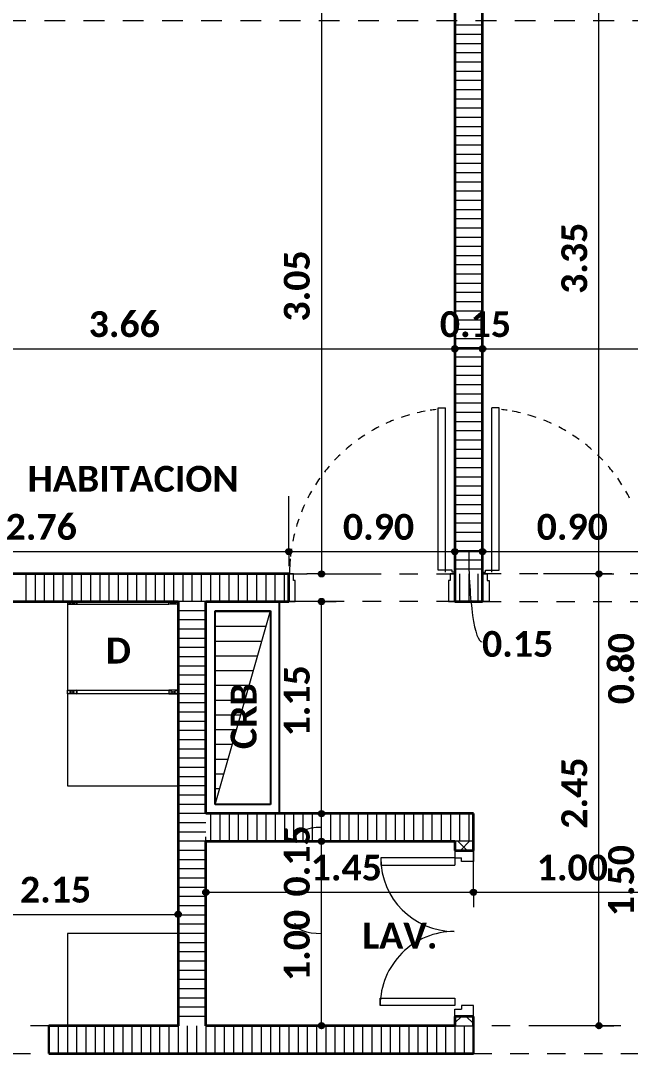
# Model space of a CAD drawing. Header units: metres. Extents: x -144 to 1000, y -717 to 29.
# Drawn here: x 597.68 to 600.99, y -554.28 to -548.68 of the extents above; entities that cross this region are included whole.
import ezdxf

# ---------------------------------------------------------------- set-up
doc = ezdxf.new("R2010")
doc.units = ezdxf.units.M
for name, pattern in [('Basculante', [0.11625, 0.075, -0.04125]), ('basculante modificado', [0.18, 0.1125, -0.0675]), ('Trazo', [0.45, 0.225, -0.225])]:
    doc.linetypes.add(name, pattern=pattern)
doc.layers.get('0').update_dxf_attribs({"color": 1})
for name, color, linetype, lineweight in [('A-ANNO-DIMS', 1, 'Continuous', 9), ('A-DETL', 1, 'Continuous', 9), ('A-DETL-GENF', 1, 'Continuous', 9), ('A-DETL-MEDM', 1, 'Continuous', 30), ('A-DETL-THIN', 1, 'Continuous', 9), ('A-DOOR', 1, 'Continuous', 9), ('A-DOOR-FRAM', 1, 'Continuous', 9), ('A-DOOR-HDLN', 1, 'Trazo', 20), ('A-FLOR', 2, 'Continuous', 9), ('A-GENM', 1, 'Continuous', 9), ('A-WALL', 4, 'Continuous', 9), ('G-ANNO-TEXT', 2, 'Continuous', 9), ('I-FURN', 2, 'Continuous', 9)]:
    doc.layers.add(name, color=color, linetype=linetype, lineweight=lineweight)
doc.layers.add('A-WALL-PATT', color=7, linetype='Continuous', lineweight=35, true_color=0x9c9c9c)
doc.styles.add('Calibri_B', font='calibrib.ttf', dxfattribs={"height": 0.165})
doc.styles.add('Calibri_B_5', font='calibrib.ttf', dxfattribs={"height": 0.66})

# ---------------------------------------------------------------- blocks, each defined once
blk = doc.blocks.new('P')
at = {"layer": 'A-ANNO-DIMS', "lineweight": 25}
h = blk.add_hatch(color=256, dxfattribs=at)
edge = h.paths.add_edge_path()
edge.add_arc((595.6122, -487.4484), 0.015, 0, 360)
h = blk.add_hatch(color=256, dxfattribs=at)
edge = h.paths.add_edge_path()
edge.add_arc((595.6122, -487.4484), 0.015, 0, 360)
h = blk.add_hatch(color=256, dxfattribs=at)
edge = h.paths.add_edge_path()
edge.add_arc((595.7622, -487.4484), 0.015, 0, 360)
h = blk.add_hatch(color=256, dxfattribs=at)
edge = h.paths.add_edge_path()
edge.add_arc((595.7622, -487.4484), 0.015, 0, 360)
h = blk.add_hatch(color=256, dxfattribs=at)
edge = h.paths.add_edge_path()
edge.add_arc((594.712, -488.5478), 0.015, 0, 360)
h = blk.add_hatch(color=256, dxfattribs=at)
edge = h.paths.add_edge_path()
edge.add_arc((594.712, -488.5478), 0.015, 0, 360)
h = blk.add_hatch(color=256, dxfattribs=at)
edge = h.paths.add_edge_path()
edge.add_arc((595.612, -488.5478), 0.015, 0, 360)
h = blk.add_hatch(color=256, dxfattribs=at)
edge = h.paths.add_edge_path()
edge.add_arc((595.612, -488.5478), 0.015, 0, 360)
h = blk.add_hatch(color=256, dxfattribs=at)
edge = h.paths.add_edge_path()
edge.add_arc((595.7622, -488.5478), 0.015, 0, 360)
h = blk.add_hatch(color=256, dxfattribs=at)
edge = h.paths.add_edge_path()
edge.add_arc((595.7622, -488.5478), 0.015, 0, 360)
h = blk.add_hatch(color=256, dxfattribs=at)
edge = h.paths.add_edge_path()
edge.add_arc((594.8891, -488.6688), 0.015, 0, 360)
h = blk.add_hatch(color=256, dxfattribs=at)
edge = h.paths.add_edge_path()
edge.add_arc((596.3931, -488.6688), 0.015, 0, 360)
h = blk.add_hatch(color=256, dxfattribs=at)
edge = h.paths.add_edge_path()
edge.add_arc((596.3931, -488.6688), 0.015, 0, 360)
h = blk.add_hatch(color=256, dxfattribs=at)
edge = h.paths.add_edge_path()
edge.add_arc((594.8891, -488.8188), 0.015, 0, 360)
h = blk.add_hatch(color=256, dxfattribs=at)
edge = h.paths.add_edge_path()
edge.add_arc((594.8891, -489.9688), 0.015, 0, 360)
h = blk.add_hatch(color=256, dxfattribs=at)
edge = h.paths.add_edge_path()
edge.add_arc((594.8891, -489.9688), 0.015, 0, 360)
h = blk.add_hatch(color=256, dxfattribs=at)
edge = h.paths.add_edge_path()
edge.add_arc((594.8891, -490.1188), 0.015, 0, 360)
h = blk.add_hatch(color=256, dxfattribs=at)
edge = h.paths.add_edge_path()
edge.add_arc((594.8891, -490.1188), 0.015, 0, 360)
h = blk.add_hatch(color=256, dxfattribs=at)
edge = h.paths.add_edge_path()
edge.add_arc((594.2622, -490.3953), 0.015, 0, 360)
h = blk.add_hatch(color=256, dxfattribs=at)
edge = h.paths.add_edge_path()
edge.add_arc((595.7124, -490.3953), 0.015, 0, 360)
h = blk.add_hatch(color=256, dxfattribs=at)
edge = h.paths.add_edge_path()
edge.add_arc((595.7124, -490.3953), 0.015, 0, 360)
h = blk.add_hatch(color=256, dxfattribs=at)
edge = h.paths.add_edge_path()
edge.add_arc((594.1122, -490.5153), 0.015, 0, 360)
h = blk.add_hatch(color=256, dxfattribs=at)
edge = h.paths.add_edge_path()
edge.add_arc((594.8891, -491.1188), 0.015, 0, 360)
h = blk.add_hatch(color=256, dxfattribs=at)
edge = h.paths.add_edge_path()
edge.add_arc((596.3931, -491.1188), 0.015, 0, 360)
at = {"layer": 'A-ANNO-DIMS'}
for p, q in [((596.3931, -488.6688), (596.3931, -485.3188)), ((594.8891, -485.6188), (594.8891, -488.6688)), ((595.6122, -487.4484), (595.6122, -487.1484)), ((595.6122, -487.4484), (595.6122, -487.1484)), ((595.7622, -487.4484), (595.7622, -487.1484)), ((595.7622, -487.4484), (595.7622, -487.1484)), ((591.9558, -487.4484), (595.6122, -487.4484)), ((595.6122, -487.4484), (595.6122, -487.5284)), ((595.6122, -487.4484), (595.7622, -487.4484)), ((595.6122, -487.4484), (595.6122, -487.5284)), ((595.7622, -487.4484), (595.7622, -487.5284)), ((595.7622, -487.4484), (599.7622, -487.4484)), ((595.7622, -487.4484), (595.7622, -487.5284)), ((594.712, -488.5478), (594.712, -488.2478)), ((594.712, -488.5478), (594.712, -488.2478)), ((595.612, -488.5478), (595.612, -488.2478)), ((595.612, -488.5478), (595.612, -488.2478)), ((595.7622, -488.5478), (595.7622, -488.2478)), ((595.7622, -488.5478), (595.7622, -488.2478)), ((591.9558, -488.5478), (594.712, -488.5478)), ((594.712, -488.5478), (594.712, -488.6278)), ((594.712, -488.5478), (595.612, -488.5478)), ((594.712, -488.5478), (594.712, -488.6278)), ((595.612, -488.5478), (595.612, -488.6278)), ((595.612, -488.5478), (595.7622, -488.5478)), ((595.612, -488.5478), (595.612, -488.6278)), ((595.7622, -488.5478), (595.7622, -488.6278)), ((595.7622, -488.5478), (596.6622, -488.5478)), ((595.7622, -488.5478), (595.7622, -488.6278)), ((594.8891, -488.6688), (594.8091, -488.6688)), ((594.8891, -488.6688), (595.1891, -488.6688)), ((596.3931, -488.6688), (596.0931, -488.6688)), ((596.3931, -488.6688), (596.0931, -488.6688)), ((596.3931, -491.1188), (596.3931, -488.6688)), ((596.3931, -488.6688), (596.4731, -488.6688)), ((596.3931, -488.6688), (596.4731, -488.6688)), ((594.8891, -488.8188), (594.5891, -488.8188)), ((594.8891, -489.9688), (594.8891, -488.8188)), ((594.8891, -488.8188), (594.9691, -488.8188)), ((594.8891, -489.9688), (594.5891, -489.9688)), ((594.8891, -489.9688), (594.5891, -489.9688)), ((594.8891, -490.1188), (594.8891, -489.9688)), ((594.8891, -489.9688), (594.9691, -489.9688)), ((594.8891, -489.9688), (594.9691, -489.9688)), ((594.2622, -490.3953), (594.2622, -490.0953)), ((595.7124, -490.3953), (595.7124, -490.0953)), ((595.7124, -490.3953), (595.7124, -490.0953)), ((594.8891, -490.1188), (594.5891, -490.1188)), ((594.8891, -490.1188), (594.5891, -490.1188)), ((594.8891, -491.1188), (594.8891, -490.1188)), ((594.8891, -490.1188), (594.9691, -490.1188)), ((594.8891, -490.1188), (594.9691, -490.1188)), ((594.1122, -490.5153), (594.1122, -490.2153)), ((594.2622, -490.3953), (595.7124, -490.3953)), ((594.2622, -490.3953), (594.2622, -490.4753)), ((595.7124, -490.3953), (595.7124, -490.4753)), ((595.7124, -490.3953), (596.7124, -490.3953)), ((595.7124, -490.3953), (595.7124, -490.4753)), ((591.9622, -490.5153), (594.1122, -490.5153)), ((594.1122, -490.5153), (594.1122, -490.5953)), ((594.8891, -491.1188), (594.5891, -491.1188)), ((594.8891, -491.1188), (594.9691, -491.1188)), ((596.3931, -491.1188), (596.0931, -491.1188)), ((596.3931, -491.1188), (596.4731, -491.1188))]:
    blk.add_line(p, q, dxfattribs=at)
at = {"layer": 'A-ANNO-DIMS', "lineweight": 25}
for centre in [(595.6122, -487.4484), (595.6122, -487.4484), (595.7622, -487.4484), (595.7622, -487.4484), (594.712, -488.5478), (594.712, -488.5478), (595.612, -488.5478), (595.612, -488.5478), (595.7622, -488.5478), (595.7622, -488.5478), (594.8891, -488.6688), (596.3931, -488.6688), (596.3931, -488.6688), (594.8891, -488.8188), (594.8891, -489.9688), (594.8891, -489.9688), (594.8891, -490.1188), (594.8891, -490.1188), (594.2622, -490.3953), (595.7124, -490.3953), (595.7124, -490.3953), (594.1122, -490.5153), (594.8891, -491.1188), (596.3931, -491.1188)]:
    blk.add_circle(centre, 0.015, dxfattribs=at)
at = {"layer": 'A-ANNO-DIMS'}
for centre, major_axis, ratio, start_param, end_param in [((595.7593, -488.5478), (0, 0.4897), 0.147443, 1.570796, 3.141593), ((594.8891, -490.1049), (0.1451, 0), 0.421227, 1.570796, 3.141593), ((594.8891, -490.5634), (0.1451, 0), 0.381518, 3.141593, 4.712389)]:
    blk.add_ellipse(centre, major_axis=major_axis, ratio=ratio, start_param=start_param, end_param=end_param, dxfattribs=at)
at = {"layer": 'A-DETL', "color": 7, "linetype": 'basculante modificado'}
blk.add_line((592.9622, -485.6688), (599.5495, -485.6688), dxfattribs=at)
at = {"layer": 'A-DETL-GENF', "linetype": 'Basculante'}
for p, q in [((594.712, -488.8188), (594.712, -488.6688)), ((594.712, -488.6688), (595.612, -488.6688)), ((595.612, -488.6688), (595.612, -488.8188)), ((595.7622, -488.6688), (595.7622, -488.8188)), ((596.6622, -488.6688), (595.7622, -488.6688)), ((595.612, -488.8188), (594.712, -488.8188)), ((595.7622, -488.8188), (596.6622, -488.8188)), ((593.412, -491.1188), (592.412, -491.1188)), ((596.7124, -491.1188), (595.7124, -491.1188)), ((592.412, -491.2688), (593.412, -491.2688)), ((595.7124, -491.2688), (596.7124, -491.2688))]:
    blk.add_line(p, q, dxfattribs=at)
at = {"layer": 'A-DETL-GENF', "color": 251, "true_color": 0x535353}
for p, q in [((594.3122, -488.8728), (594.611, -488.8728)), ((594.3122, -488.9528), (594.5882, -488.9528)), ((594.3122, -489.0328), (594.5653, -489.0328)), ((594.3122, -489.1128), (594.5424, -489.1128)), ((594.3122, -489.1928), (594.5196, -489.1928)), ((594.3122, -489.2728), (594.4967, -489.2728)), ((594.3122, -489.3528), (594.4739, -489.3528)), ((594.3122, -489.4328), (594.451, -489.4328)), ((594.3122, -489.5128), (594.4282, -489.5128)), ((594.3122, -489.5928), (594.4053, -489.5928)), ((594.3122, -489.6728), (594.3824, -489.6728)), ((594.3122, -489.7528), (594.3596, -489.7528)), ((594.3122, -489.8328), (594.3367, -489.8328)), ((594.3122, -489.9128), (594.3139, -489.9128))]:
    blk.add_line(p, q, dxfattribs=at)
at = {"layer": 'A-DETL-MEDM'}
for p, q in [((593.412, -491.2688), (593.412, -491.1188)), ((595.7124, -491.1188), (595.7124, -491.2688))]:
    blk.add_line(p, q, dxfattribs=at)
at = {"layer": 'A-DETL-THIN'}
for p, q in [((594.3122, -488.8688), (594.3122, -489.9188)), ((594.3122, -489.9188), (594.6122, -488.8688)), ((594.6122, -488.8688), (594.3122, -488.8688))]:
    blk.add_line(p, q, dxfattribs=at)
at = {"layer": 'A-DOOR', "lineweight": 15}
for p, q in [((595.522, -487.7688), (595.562, -487.7688)), ((595.522, -488.6488), (595.522, -487.7688)), ((595.562, -488.6588), (595.562, -487.7688)), ((595.8522, -487.7688), (595.8122, -487.7688)), ((595.8122, -488.6588), (595.8122, -487.7688)), ((595.8522, -488.6488), (595.8522, -487.7688)), ((595.597, -488.6488), (595.522, -488.6488)), ((595.597, -488.6588), (595.597, -488.6488)), ((595.7772, -488.6488), (595.8522, -488.6488)), ((595.7772, -488.6588), (595.7772, -488.6488)), ((595.612, -488.6588), (595.597, -488.6588)), ((595.7622, -488.6588), (595.7772, -488.6588)), ((595.2103, -490.2091), (595.2103, -490.2491)), ((595.6124, -490.2091), (595.2103, -490.2091)), ((595.6124, -490.2091), (595.6124, -490.2491)), ((595.2103, -490.2491), (595.6124, -490.2491)), ((595.2074, -490.9688), (595.6124, -490.9688)), ((595.2074, -491.0088), (595.2074, -490.9688)), ((595.6124, -490.9688), (595.6124, -491.0088)), ((595.6124, -491.0088), (595.2074, -491.0088))]:
    blk.add_line(p, q, dxfattribs=at)
at = {"layer": 'A-DOOR'}
for p, q in [((595.612, -488.6688), (595.612, -488.8188)), ((595.7622, -488.6688), (595.7622, -488.8188))]:
    blk.add_line(p, q, dxfattribs=at)
for centre, radius, start, end in [((595.6104, -488.6667), 0.8947, 105.8316, 108.8857), ((595.6104, -488.6667), 0.8947, 100.2582, 103.1511), ((595.6104, -488.6667), 0.8947, 100.2582, 103.1511), ((595.6104, -488.6667), 0.8947, 96.4594, 98.45), ((595.7637, -488.6667), 0.8947, 81.55, 83.5406), ((595.7637, -488.6667), 0.8947, 76.8489, 79.7418), ((595.7637, -488.6667), 0.8947, 76.8489, 79.7418), ((595.7637, -488.6667), 0.8947, 71.1143, 74.1684), ((595.6104, -488.6667), 0.8947, 111.7283, 114.5549), ((595.7637, -488.6667), 0.8947, 65.4451, 68.2717), ((595.6104, -488.6667), 0.8947, 122.9441, 125.7122), ((595.6104, -488.6667), 0.8947, 117.366, 120.1622), ((595.7637, -488.6667), 0.8947, 59.8378, 62.634), ((595.7637, -488.6667), 0.8947, 54.2878, 57.0559), ((595.6104, -488.6667), 0.8947, 128.4672, 131.2097), ((595.7637, -488.6667), 0.8947, 48.7903, 51.5328), ((595.6104, -488.6667), 0.8947, 133.9406, 136.6605), ((595.7637, -488.6667), 0.8947, 43.3395, 46.0594), ((595.6104, -488.6667), 0.8947, 139.3702, 142.0705), ((595.7637, -488.6667), 0.8947, 37.9295, 40.6298), ((595.6104, -488.6667), 0.8947, 144.7622, 147.4462), ((595.7637, -488.6667), 0.8947, 32.5538, 35.2378), ((595.6104, -488.6667), 0.8947, 150.1233, 152.7944), ((595.7637, -488.6667), 0.8947, 27.2056, 29.8767), ((595.6104, -488.6667), 0.8947, 155.4605, 158.1223), ((595.6104, -488.6667), 0.8947, 160.7809, 163.4371), ((595.6104, -488.6667), 0.8947, 166.0919, 168.7462), ((595.6104, -488.6667), 0.8947, 171.4009, 174.0571), ((595.6104, -488.6667), 0.8947, 174.8602, 180), ((595.609, -490.2091), 0.3987, 180, 270), ((595.6083, -491.0088), 0.4009, 89.9052, 180)]:
    blk.add_arc(centre, radius, start, end, dxfattribs=at)
at = {"layer": 'A-DOOR-FRAM', "lineweight": 15}
for p, q in [((594.737, -488.6688), (594.712, -488.6688)), ((594.737, -488.7038), (594.737, -488.6688)), ((594.747, -488.7038), (594.737, -488.7038)), ((594.747, -488.8188), (594.747, -488.7038)), ((595.587, -488.7038), (595.577, -488.7038)), ((595.577, -488.7038), (595.577, -488.8188)), ((595.612, -488.6688), (595.587, -488.6688)), ((595.587, -488.6688), (595.587, -488.7038)), ((595.7622, -488.6688), (595.7872, -488.6688)), ((595.7872, -488.6688), (595.7872, -488.7038)), ((595.7872, -488.7038), (595.7972, -488.7038)), ((595.7972, -488.7038), (595.7972, -488.8188)), ((594.712, -488.8188), (594.747, -488.8188)), ((595.577, -488.8188), (595.612, -488.8188)), ((595.7972, -488.8188), (595.7622, -488.8188)), ((595.6124, -490.1688), (595.6124, -490.2091)), ((595.6124, -490.1688), (595.7124, -490.1688)), ((595.6124, -490.2091), (595.6474, -490.2091)), ((595.6474, -490.2288), (595.6474, -490.2091)), ((595.7124, -490.1688), (595.7124, -490.2288)), ((595.7124, -490.2288), (595.6474, -490.2288)), ((595.6124, -491.0284), (595.6474, -491.0284)), ((595.6124, -491.0688), (595.6124, -491.0284)), ((595.6474, -491.0088), (595.6474, -491.0284)), ((595.7124, -491.0088), (595.6474, -491.0088)), ((595.7124, -491.0688), (595.7124, -491.0088)), ((595.6124, -491.0688), (595.7124, -491.0688))]:
    blk.add_line(p, q, dxfattribs=at)
at = {"layer": 'A-DOOR-HDLN'}
blk.add_line((594.712, -488.8188), (594.712, -488.6688), dxfattribs=at)
at = {"layer": 'A-FLOR'}
for p, q in [((594.1122, -489.3188), (593.5122, -489.3188)), ((593.5122, -489.3188), (593.5122, -489.8188)), ((593.5122, -489.8188), (594.1122, -489.8188)), ((593.5122, -490.6188), (593.5122, -491.1188)), ((594.1122, -490.6188), (593.5122, -490.6188))]:
    blk.add_line(p, q, dxfattribs=at)
at = {"layer": 'A-GENM', "lineweight": 25}
for p, q in [((594.6622, -488.8188), (594.2622, -488.8188)), ((594.2622, -488.8188), (594.2622, -489.9688)), ((594.6622, -489.9688), (594.6622, -488.8188)), ((594.3122, -488.8688), (594.6122, -488.8688)), ((594.3122, -489.9188), (594.3122, -488.8688)), ((594.6122, -488.8688), (594.6122, -489.9188)), ((594.6122, -489.9188), (594.3122, -489.9188)), ((594.2622, -489.9688), (594.6622, -489.9688))]:
    blk.add_line(p, q, dxfattribs=at)
at = {"layer": 'A-WALL', "lineweight": 35}
for p, q in [((595.7622, -488.8188), (595.7622, -485.3188)), ((595.6122, -485.5938), (595.6122, -488.6688)), ((594.712, -488.6688), (591.9622, -488.6688)), ((594.712, -488.8188), (594.712, -488.6688)), ((595.6122, -488.6688), (595.612, -488.6688)), ((595.612, -488.6688), (595.612, -488.8188)), ((591.7122, -488.8188), (594.1122, -488.8188)), ((594.1122, -488.8188), (594.1122, -491.1188)), ((594.2622, -488.8188), (594.712, -488.8188)), ((594.2622, -489.9688), (594.2622, -488.8188)), ((595.612, -488.8188), (595.7622, -488.8188)), ((595.7124, -489.9688), (594.2622, -489.9688)), ((595.7124, -490.1688), (595.7124, -489.9688)), ((594.2622, -491.1188), (594.2622, -490.1188)), ((594.2622, -490.1188), (595.6124, -490.1188)), ((595.6124, -490.1188), (595.6124, -490.1688)), ((595.6124, -490.1688), (595.7124, -490.1688)), ((594.1122, -491.1188), (593.412, -491.1188)), ((595.6124, -491.1188), (594.2622, -491.1188)), ((595.6124, -491.0688), (595.6124, -491.1188)), ((595.7124, -491.0688), (595.6124, -491.0688)), ((595.7124, -491.1188), (595.7124, -491.0688)), ((593.412, -491.2688), (595.7124, -491.2688))]:
    blk.add_line(p, q, dxfattribs=at)
at = {"layer": 'A-WALL'}
for p, q in [((595.7124, -490.1188), (595.6124, -490.1188)), ((595.6124, -491.1188), (595.7124, -491.1188))]:
    blk.add_line(p, q, dxfattribs=at)
at = {"layer": 'A-WALL-PATT', "color": 8, "lineweight": 5, "true_color": 0x727272}
for p, q in [((595.7622, -485.6938), (595.6122, -485.6938)), ((595.7622, -485.7438), (595.6122, -485.7438)), ((595.7622, -485.7938), (595.6122, -485.7938)), ((595.7622, -485.8438), (595.6122, -485.8438)), ((595.7622, -485.8938), (595.6122, -485.8938)), ((595.7622, -485.9438), (595.6122, -485.9438)), ((595.7622, -485.9938), (595.6122, -485.9938)), ((595.7622, -486.0438), (595.6122, -486.0438)), ((595.7622, -486.0938), (595.6122, -486.0938)), ((595.7622, -486.1438), (595.6122, -486.1438)), ((595.7622, -486.1938), (595.6122, -486.1938)), ((595.7622, -486.2438), (595.6122, -486.2438)), ((595.7622, -486.2938), (595.6122, -486.2938)), ((595.7622, -486.3438), (595.6122, -486.3438)), ((595.7622, -486.3938), (595.6122, -486.3938)), ((595.7622, -486.4438), (595.6122, -486.4438)), ((595.7622, -486.4938), (595.6122, -486.4938)), ((595.7622, -486.5438), (595.6122, -486.5438)), ((595.7622, -486.5938), (595.6122, -486.5938)), ((595.7622, -486.6438), (595.6122, -486.6438)), ((595.7622, -486.6938), (595.6122, -486.6938)), ((595.7622, -486.7438), (595.6122, -486.7438)), ((595.7622, -486.7938), (595.6122, -486.7938)), ((595.7622, -486.8438), (595.6122, -486.8438)), ((595.7622, -486.8938), (595.6122, -486.8938)), ((595.7622, -486.9438), (595.6122, -486.9438)), ((595.7622, -486.9938), (595.6122, -486.9938)), ((595.7622, -487.0438), (595.6122, -487.0438)), ((595.7622, -487.0938), (595.6122, -487.0938)), ((595.7622, -487.1438), (595.6122, -487.1438)), ((595.7622, -487.1938), (595.6122, -487.1938)), ((595.7622, -487.2438), (595.6122, -487.2438)), ((595.7622, -487.2938), (595.6122, -487.2938)), ((595.7622, -487.3438), (595.6122, -487.3438)), ((595.7622, -487.3938), (595.6122, -487.3938)), ((595.7622, -487.4438), (595.6122, -487.4438)), ((595.7622, -487.4938), (595.6122, -487.4938)), ((595.7622, -487.5438), (595.6122, -487.5438)), ((595.7622, -487.5938), (595.6122, -487.5938)), ((595.7622, -487.6438), (595.6122, -487.6438)), ((595.7622, -487.6938), (595.6122, -487.6938)), ((595.7622, -487.7438), (595.6122, -487.7438)), ((595.7622, -487.7938), (595.6122, -487.7938)), ((595.7622, -487.8438), (595.6122, -487.8438)), ((595.7622, -487.8938), (595.6122, -487.8938)), ((595.7622, -487.9438), (595.6122, -487.9438)), ((595.7622, -487.9938), (595.6122, -487.9938)), ((595.7622, -488.0438), (595.6122, -488.0438)), ((595.7622, -488.0938), (595.6122, -488.0938)), ((595.7622, -488.1438), (595.6122, -488.1438)), ((595.7622, -488.1938), (595.6122, -488.1938)), ((595.7622, -488.2438), (595.6122, -488.2438)), ((595.7622, -488.2938), (595.6122, -488.2938)), ((595.7622, -488.3438), (595.6122, -488.3438)), ((595.7622, -488.3938), (595.6122, -488.3938)), ((595.7622, -488.4438), (595.6122, -488.4438)), ((595.7622, -488.4938), (595.6122, -488.4938)), ((595.7622, -488.5438), (595.6122, -488.5438)), ((595.7622, -488.5938), (595.6122, -488.5938)), ((595.7622, -488.6438), (595.6122, -488.6438)), ((593.2868, -488.6688), (593.2868, -488.8188)), ((593.3368, -488.6688), (593.3368, -488.8188)), ((593.3868, -488.6688), (593.3868, -488.8188)), ((593.4368, -488.6688), (593.4368, -488.8188)), ((593.4868, -488.6688), (593.4868, -488.8188)), ((593.5368, -488.6688), (593.5368, -488.8188)), ((593.5868, -488.6688), (593.5868, -488.8188)), ((593.6368, -488.6688), (593.6368, -488.8188)), ((593.6868, -488.6688), (593.6868, -488.8188)), ((593.7368, -488.6688), (593.7368, -488.8188)), ((593.7868, -488.6688), (593.7868, -488.8188)), ((593.8368, -488.6688), (593.8368, -488.8188)), ((593.8868, -488.6688), (593.8868, -488.8188)), ((593.9368, -488.6688), (593.9368, -488.8188)), ((593.9868, -488.6688), (593.9868, -488.8188)), ((594.0368, -488.6688), (594.0368, -488.8188)), ((594.0868, -488.6688), (594.0868, -488.8188)), ((594.1368, -488.6688), (594.1368, -488.8188)), ((594.1868, -488.6688), (594.1868, -488.8188)), ((594.2368, -488.6688), (594.2368, -488.8188)), ((594.2868, -488.6688), (594.2868, -488.8188)), ((594.3368, -488.6688), (594.3368, -488.8188)), ((594.3868, -488.6688), (594.3868, -488.8188)), ((594.4368, -488.6688), (594.4368, -488.8188)), ((594.4868, -488.6688), (594.4868, -488.8188)), ((594.5368, -488.6688), (594.5368, -488.8188)), ((594.5868, -488.6688), (594.5868, -488.8188)), ((594.6368, -488.6688), (594.6368, -488.8188)), ((594.6868, -488.6688), (594.6868, -488.8188)), ((595.6368, -488.6688), (595.6368, -488.8188)), ((595.6868, -488.6688), (595.6868, -488.8188)), ((595.7368, -488.6688), (595.7368, -488.8188)), ((594.2622, -488.8188), (594.1122, -488.8188)), ((594.2622, -488.8688), (594.1122, -488.8688)), ((594.2622, -488.9188), (594.1122, -488.9188)), ((594.2622, -488.9688), (594.1122, -488.9688)), ((594.2622, -489.0188), (594.1122, -489.0188)), ((594.2622, -489.0688), (594.1122, -489.0688)), ((594.2622, -489.1188), (594.1122, -489.1188)), ((594.2622, -489.1688), (594.1122, -489.1688)), ((594.2622, -489.2188), (594.1122, -489.2188)), ((594.2622, -489.2688), (594.1122, -489.2688)), ((594.2622, -489.3188), (594.1122, -489.3188)), ((594.2622, -489.3688), (594.1122, -489.3688)), ((594.2622, -489.4188), (594.1122, -489.4188)), ((594.2622, -489.4688), (594.1122, -489.4688)), ((594.2622, -489.5188), (594.1122, -489.5188)), ((594.2622, -489.5688), (594.1122, -489.5688)), ((594.2622, -489.6188), (594.1122, -489.6188)), ((594.2622, -489.6688), (594.1122, -489.6688)), ((594.2622, -489.7188), (594.1122, -489.7188)), ((594.2622, -489.7688), (594.1122, -489.7688)), ((594.2622, -489.8188), (594.1122, -489.8188)), ((594.2622, -489.8688), (594.1122, -489.8688)), ((594.2622, -489.9188), (594.1122, -489.9188)), ((594.2622, -489.9688), (594.1122, -489.9688)), ((594.2878, -489.9688), (594.2878, -490.1188)), ((594.3378, -489.9688), (594.3378, -490.1188)), ((594.3878, -489.9688), (594.3878, -490.1188)), ((594.4378, -489.9688), (594.4378, -490.1188)), ((594.4878, -489.9688), (594.4878, -490.1188)), ((594.5378, -489.9688), (594.5378, -490.1188)), ((594.5878, -489.9688), (594.5878, -490.1188)), ((594.6378, -489.9688), (594.6378, -490.1188)), ((594.6878, -489.9688), (594.6878, -490.1188)), ((594.7378, -489.9688), (594.7378, -490.1188)), ((594.7878, -489.9688), (594.7878, -490.1188)), ((594.8378, -489.9688), (594.8378, -490.1188)), ((594.8878, -489.9688), (594.8878, -490.1188)), ((594.9378, -489.9688), (594.9378, -490.1188)), ((594.9878, -489.9688), (594.9878, -490.1188)), ((595.0378, -489.9688), (595.0378, -490.1188)), ((595.0878, -489.9688), (595.0878, -490.1188)), ((595.1378, -489.9688), (595.1378, -490.1188)), ((595.1878, -489.9688), (595.1878, -490.1188)), ((595.2378, -489.9688), (595.2378, -490.1188)), ((595.2878, -489.9688), (595.2878, -490.1188)), ((595.3378, -489.9688), (595.3378, -490.1188)), ((595.3878, -489.9688), (595.3878, -490.1188)), ((595.4378, -489.9688), (595.4378, -490.1188)), ((595.4878, -489.9688), (595.4878, -490.1188)), ((595.5378, -489.9688), (595.5378, -490.1188)), ((595.5878, -489.9688), (595.5878, -490.1188)), ((595.6378, -489.9688), (595.6378, -490.1188)), ((595.6878, -489.9688), (595.6878, -490.1188)), ((594.2622, -490.0188), (594.1122, -490.0188)), ((594.2622, -490.0688), (594.1122, -490.0688)), ((594.2622, -490.1188), (594.1122, -490.1188)), ((594.2622, -490.1688), (594.1122, -490.1688)), ((594.2622, -490.2188), (594.1122, -490.2188)), ((594.2622, -490.2688), (594.1122, -490.2688)), ((594.2622, -490.3188), (594.1122, -490.3188)), ((594.2622, -490.3688), (594.1122, -490.3688)), ((594.2622, -490.4188), (594.1122, -490.4188)), ((594.2622, -490.4688), (594.1122, -490.4688)), ((594.2622, -490.5188), (594.1122, -490.5188)), ((594.2622, -490.5688), (594.1122, -490.5688)), ((594.2622, -490.6188), (594.1122, -490.6188)), ((594.2622, -490.6688), (594.1122, -490.6688)), ((594.2622, -490.7188), (594.1122, -490.7188)), ((594.2622, -490.7688), (594.1122, -490.7688)), ((594.2622, -490.8188), (594.1122, -490.8188)), ((594.2622, -490.8688), (594.1122, -490.8688)), ((594.2622, -490.9188), (594.1122, -490.9188)), ((594.2622, -490.9688), (594.1122, -490.9688)), ((594.2622, -491.0188), (594.1122, -491.0188)), ((593.4618, -491.1188), (593.4618, -491.2688)), ((593.5118, -491.1188), (593.5118, -491.2688)), ((593.5618, -491.1188), (593.5618, -491.2688)), ((593.6118, -491.1188), (593.6118, -491.2688)), ((593.6618, -491.1188), (593.6618, -491.2688)), ((593.7118, -491.1188), (593.7118, -491.2688)), ((593.7618, -491.1188), (593.7618, -491.2688)), ((593.8118, -491.1188), (593.8118, -491.2688)), ((593.8618, -491.1188), (593.8618, -491.2688)), ((593.9118, -491.1188), (593.9118, -491.2688)), ((593.9618, -491.1188), (593.9618, -491.2688)), ((594.0118, -491.1188), (594.0118, -491.2688)), ((594.0618, -491.1188), (594.0618, -491.2688)), ((594.1118, -491.1188), (594.1118, -491.2688)), ((594.2622, -491.0688), (594.1122, -491.0688)), ((594.1618, -491.1188), (594.1618, -491.2688)), ((594.2118, -491.1188), (594.2118, -491.2688)), ((594.2618, -491.1188), (594.2618, -491.2688)), ((594.3118, -491.1188), (594.3118, -491.2688)), ((594.3618, -491.1188), (594.3618, -491.2688)), ((594.4118, -491.1188), (594.4118, -491.2688)), ((594.4618, -491.1188), (594.4618, -491.2688)), ((594.5118, -491.1188), (594.5118, -491.2688)), ((594.5618, -491.1188), (594.5618, -491.2688)), ((594.6118, -491.1188), (594.6118, -491.2688)), ((594.6618, -491.1188), (594.6618, -491.2688)), ((594.7118, -491.1188), (594.7118, -491.2688)), ((594.7618, -491.1188), (594.7618, -491.2688)), ((594.8118, -491.1188), (594.8118, -491.2688)), ((594.8618, -491.1188), (594.8618, -491.2688)), ((594.9118, -491.1188), (594.9118, -491.2688)), ((594.9618, -491.1188), (594.9618, -491.2688)), ((595.0118, -491.1188), (595.0118, -491.2688)), ((595.0618, -491.1188), (595.0618, -491.2688)), ((595.1118, -491.1188), (595.1118, -491.2688)), ((595.1618, -491.1188), (595.1618, -491.2688)), ((595.2118, -491.1188), (595.2118, -491.2688)), ((595.2618, -491.1188), (595.2618, -491.2688)), ((595.3118, -491.1188), (595.3118, -491.2688)), ((595.3618, -491.1188), (595.3618, -491.2688)), ((595.4118, -491.1188), (595.4118, -491.2688)), ((595.4618, -491.1188), (595.4618, -491.2688)), ((595.5118, -491.1188), (595.5118, -491.2688)), ((595.5618, -491.1188), (595.5618, -491.2688)), ((595.6118, -491.1188), (595.6118, -491.2688)), ((595.6618, -491.1188), (595.6618, -491.2688)), ((595.7118, -491.1188), (595.7118, -491.2688))]:
    blk.add_line(p, q, dxfattribs=at)
at = {"layer": 'A-WALL-PATT', "color": 8, "lineweight": 5, "true_color": 0x747474}
for p, q in [((595.6788, -490.1688), (595.6288, -490.1188)), ((595.642, -490.1688), (595.692, -490.1188)), ((595.6124, -491.1034), (595.6471, -491.0688)), ((595.7124, -491.1074), (595.6737, -491.0688)), ((595.7102, -491.1188), (595.7124, -491.1166))]:
    blk.add_line(p, q, dxfattribs=at)
at = {"layer": 'I-FURN'}
for p, q in [((593.5122, -488.8188), (593.5622, -488.8338)), ((593.5622, -488.8188), (593.5122, -488.8338)), ((593.5622, -488.8188), (593.5122, -488.8188)), ((593.5122, -488.8188), (593.5122, -488.8338)), ((594.0622, -488.8188), (593.5622, -488.8188)), ((593.5622, -488.8188), (593.5622, -488.8338)), ((593.5622, -488.8338), (593.5622, -488.8188)), ((594.0622, -488.8338), (594.0622, -488.8188)), ((594.0622, -488.8188), (594.1122, -488.8338)), ((594.1122, -488.8188), (594.0622, -488.8338)), ((594.0622, -488.8188), (594.1122, -488.8188)), ((594.0622, -488.8338), (594.0622, -488.8188)), ((594.1122, -488.8188), (594.1122, -488.8338)), ((593.5122, -488.8338), (593.5122, -489.2988)), ((593.5122, -488.8338), (593.5622, -488.8338)), ((593.5622, -488.8338), (594.0622, -488.8338)), ((594.1122, -488.8338), (594.0622, -488.8338)), ((594.1122, -488.8338), (594.1122, -489.2988)), ((593.5122, -489.2988), (593.5622, -489.3188)), ((593.5622, -489.2988), (593.5122, -489.3188)), ((593.5122, -489.3188), (593.5122, -489.2988)), ((593.5122, -489.2988), (593.5622, -489.2988)), ((593.5622, -489.3188), (593.5122, -489.3188)), ((593.5598, -489.2988), (594.0598, -489.2988)), ((593.5622, -489.3188), (593.5622, -489.2988)), ((593.5622, -489.2988), (593.5622, -489.3188)), ((594.0622, -489.3188), (593.5622, -489.3188)), ((594.0622, -489.2988), (594.0622, -489.3188)), ((594.0622, -489.2988), (594.1122, -489.3188)), ((594.1122, -489.2988), (594.0622, -489.3188)), ((594.1122, -489.2988), (594.0622, -489.2988)), ((594.0622, -489.2988), (594.0622, -489.3188)), ((594.0622, -489.3188), (594.1122, -489.3188)), ((594.1122, -489.3188), (594.1122, -489.2988))]:
    blk.add_line(p, q, dxfattribs=at)
at = {"layer": 'A-ANNO-DIMS', "char_height": 0.14, "width": 0.376134, "attachment_point": 1, "rotation": 90, "line_spacing_factor": 1.158048, "style": 'Calibri_B_5'}
for s, insert in [('3.35', (596.1891, -487.1505)), ('3.05', (594.685, -487.3005)), ('0.80', (596.4427, -489.3755)), ('1.15', (594.685, -489.5505)), ('2.45', (596.1891, -490.0505)), ('0.15', (594.685, -490.4183)), ('1.50', (596.4427, -490.5255)), ('1.00', (594.685, -490.8768))]:
    blk.add_mtext(s, dxfattribs=dict(at, insert=insert))
at = {"layer": 'A-ANNO-DIMS', "char_height": 0.14, "width": 0.376134, "attachment_point": 1, "line_spacing_factor": 1.158048, "style": 'Calibri_B_5'}
for s, insert in [('3.66', (593.6273, -487.2444)), ('0.15', (595.5305, -487.2444)), ('2.76', (593.1772, -488.3438)), ('0.90', (595.0052, -488.3438)), ('0.90', (596.0555, -488.3438)), ('0.15', (595.7593, -488.9786)), ('1.45', (594.8306, -490.1913)), ('1.00', (596.0557, -490.1913)), ('2.15', (593.2549, -490.3113))]:
    blk.add_mtext(s, dxfattribs=dict(at, insert=insert))
at = {"layer": 'G-ANNO-TEXT', "style": 'Calibri_B'}
for s, p in [('HABITACION', (593.2963, -488.223)), ('D', (593.7201, -489.1548)), ('LAV.', (595.1104, -490.7007))]:
    blk.add_text(s, height=0.14, dxfattribs=at).set_placement(p)
blk.add_text('CRB', height=0.14, rotation=90, dxfattribs=at).set_placement((594.5369, -489.6189))

msp = doc.modelspace()

# ---------------------------------------------------------------- block references
at = {"color": 3}
msp.add_blockref('P', (4.4238, -63.007), dxfattribs=at)

doc.saveas('drawing.dxf')
